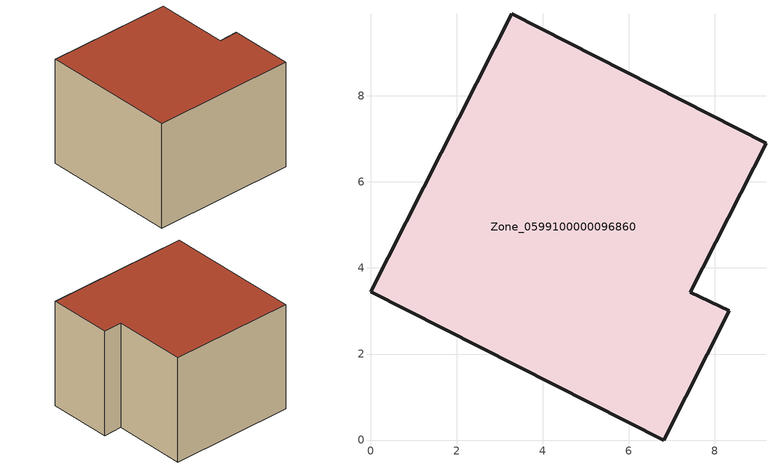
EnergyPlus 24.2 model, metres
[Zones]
Zone_0599100000096860
 floor ground (C_G): 0,3.44 3.28,9.9 9.19,6.9 7.43,3.44 8.33,3 6.81,0 z0
 wall outside (C_F): 6.81,0 8.33,3 7.43,3.44 9.19,6.9 3.28,9.9 0,3.44 6.81,0 z0:5.66
 roof outside (C_R): 3.28,9.9 0,3.44 6.81,0 8.33,3 7.43,3.44 9.19,6.9 z5.66
[BUILDING]
Pand.0599100000096860: North Axis=0; Terrain=City; Loads Convergence Tolerance Value=0.04; Temperature Convergence Tolerance Value=0.4; Solar Distribution=FullExterior; Maximum Number of Warmup Days=25; Minimum Number of Warmup Days=1
[Site:Location]
Rotterdam.The.Hague.AP_ZH_NLD Design_Conditions: Latitude=51.96; Longitude=4.45; Time Zone=1; Elevation=-4.5
[SITE:GROUNDTEMPERATURE:BUILDINGSURFACE]
18, 18, 18, 18, 18, 18, 18, 18, 18, 18, 18, 18
[MATERIAL] Thermal Absorptance=0.9; Solar Absorptance=0.7; Visible Absorptance=0.7
Name | Roughness | Thickness | Conductivity | Density | Specific Heat
G.TI.1992-2005 | MediumSmooth | 0.15 | 0.06 | 540 | 1210
F.TI.1992-2005 | Rough | 0.3 | 0.12 | 1920 | 840
R.TI.1992-2005 | MediumRough | 0.2 | 0.08 | 1500 | 1000
[CONSTRUCTION]
C_G: G.TI.1992-2005
C_F: F.TI.1992-2005
C_R: R.TI.1992-2005
[ZONE]
Zone_0599100000096860: Type=1; Multiplier=1; Ceiling Height=Autocalculate; Volume=Autocalculate; Floor Area=autocalculate; Part of Total Floor Area=Yes
[ZONEINFILTRATION:DESIGNFLOWRATE]
Infil_Zone_0599100000096860: Zone or ZoneList or Space or SpaceList=Zone_0599100000096860; Schedule=AlwaysOn; Design Flow Rate Calculation Method=Flow/Area; Flow Rate per Floor Area=0.0015; Constant Term Coefficient=1; Temperature Term Coefficient=0; Velocity Term Coefficient=0; Velocity Squared Term Coefficient=0
[HVACTEMPLATE:ZONE:IDEALLOADSAIRSYSTEM]
Zone_0599100000096860: Maximum Heating Supply Air Temperature=50; Minimum Cooling Supply Air Temperature=13; Maximum Heating Supply Air Humidity Ratio=0.0156; Minimum Cooling Supply Air Humidity Ratio=0.0077; Heating Limit=NoLimit; Cooling Limit=NoLimit; Dehumidification Control Type=ConstantSensibleHeatRatio; Cooling Sensible Heat Ratio=0.7; Dehumidification Setpoint=60; Humidification Control Type=None; Humidification Setpoint=30; Outdoor Air Method=None; Outdoor Air Flow Rate per Person=0.00944; Outdoor Air Flow Rate per Zone Floor Area=0; Outdoor Air Flow Rate per Zone=0; Demand Controlled Ventilation Type=None; Outdoor Air Economizer Type=NoEconomizer; Heat Recovery Type=None; Sensible Heat Recovery Effectiveness=0.7; Latent Heat Recovery Effectiveness=0.65
[ZONECONTROL:THERMOSTAT]
ThermostatControl_Zone_0599100000096860: Zone or ZoneList=Zone_0599100000096860; Control Type Schedule=DualSetpointControlType; Control 1=Thermostat_Zone_0599100000096860; Temperature Difference Between Cutout And Setpoint=0
[THERMOSTATSETPOINT:DUALSETPOINT]
Thermostat_Zone_0599100000096860: Heating Setpoint Temperature Schedule=HeatingSetpoint_Zone_0599100000096860; Cooling Setpoint Temperature Schedule=CoolingSetpoint_Zone_0599100000096860
[SCHEDULE:COMPACT]
HeatingSetpoint_Zone_0599100000096860: Through: 12/31, For: AllDays, Until: 24:00, 21
CoolingSetpoint_Zone_0599100000096860: Through: 12/31, For: AllDays, Until: 24:00, 24
DualSetpointControlType: Through: 12/31, For: AllDays, Until: 24:00, 4
AlwaysOn: Through: 12/31, For: AllDays, Until: 24:00, 1
